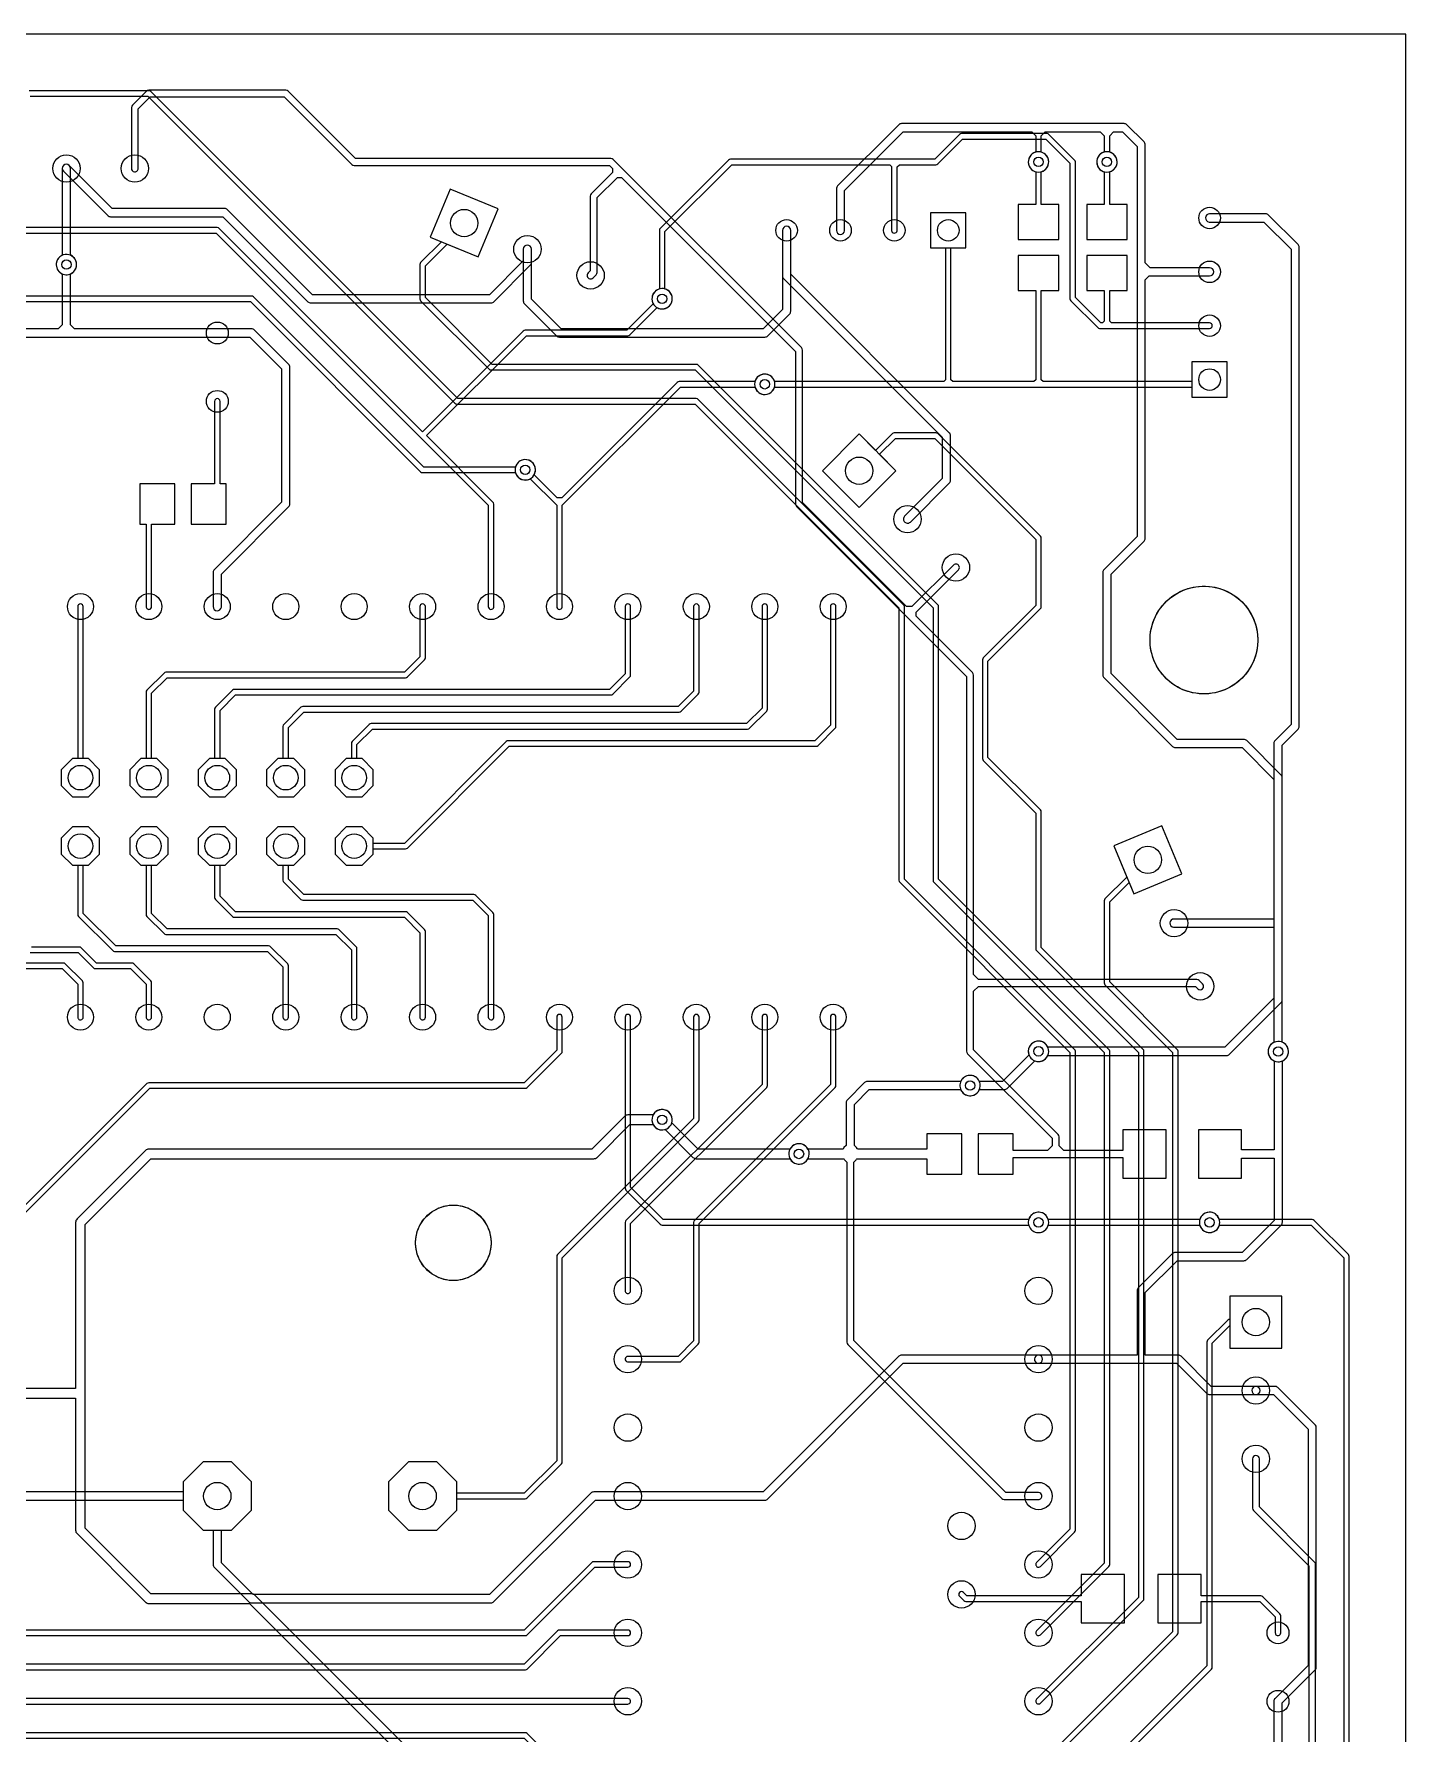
# Model space of a CAD drawing. Header units: millimetres. Extents: x 0 to 100, y 0 to 100.
# Drawn here: x 49.1 to 100, y 36.9 to 100 of the extents above; entities that cross this region are included whole.
import ezdxf

# ---------------------------------------------------------------- set-up
doc = ezdxf.new("R2010")
doc.units = ezdxf.units.MM

msp = doc.modelspace()

# ---------------------------------------------------------------- linework, layer by layer
at = {"layer": '16_copper'}
for points in [[(70.571, 95.343, 0.187824), (70.485, 95.377), (61.013, 95.377), (58.51, 97.88, 0.198912), (58.42, 97.917), (53.34, 97.917, 0.198912), (53.25, 97.88), (52.73, 97.36, 0.198912), (52.693, 97.27), (52.693, 95.01, 0.879449), (52.943, 94.978), (52.947, 95.01), (52.947, 97.217), (53.393, 97.663), (58.367, 97.663), (60.87, 95.16, 0.198912), (60.96, 95.123), (70.432, 95.123), (70.549, 95.007), (70.549, 94.858), (69.76, 94.07, 0.198912), (69.723, 93.98), (69.723, 91.204), (69.647, 91.128, 1), (69.826, 90.948), (69.94, 91.062, 0.198912), (69.977, 91.151), (69.977, 93.927), (70.728, 94.678), (70.877, 94.678), (77.343, 88.212), (77.343, 82.55, 0.198912), (77.38, 82.46), (83.693, 76.147), (83.693, 62.23, 0.198912), (83.73, 62.14), (86.868, 59.002), (86.868, 58.727), (86.688, 58.547), (85.42, 58.547), (85.42, 59.17), (84.12, 59.17), (84.12, 57.67), (85.42, 57.67), (85.42, 58.293), (89.494, 58.293), (89.494, 57.52), (91.094, 57.52), (91.094, 59.32), (89.494, 59.32), (89.494, 58.547), (87.302, 58.547), (87.122, 58.727), (87.122, 59.055, 0.198912), (87.085, 59.145), (83.947, 62.283), (83.947, 64.463), (84.127, 64.643), (92.183, 64.643), (92.272, 64.554, 1), (92.452, 64.733), (92.325, 64.86, 0.198912), (92.235, 64.897), (84.127, 64.897), (83.947, 65.077), (83.947, 76.2, 0.198912), (83.91, 76.29), (81.815, 78.385), (81.815, 78.533), (83.386, 80.104, 1), (83.206, 80.284), (81.662, 78.74), (81.661, 78.74), (81.46, 78.74), (77.597, 82.603), (77.597, 88.265, 0.198912), (77.56, 88.355), (70.575, 95.34)], [(81.274, 96.672, 0.189183), (81.172, 96.628), (78.902, 94.358, 0.198912), (78.858, 94.25), (78.858, 92.71, 0.949951), (79.162, 92.694), (79.162, 92.71), (79.162, 94.187), (81.343, 96.368), (86.115, 96.368), (86.258, 96.224), (86.258, 95.614, 0.962887), (86.434, 94.878), (86.482, 94.891, 0.737718), (86.462, 95.614), (86.462, 96.224), (86.605, 96.368), (88.655, 96.368), (88.798, 96.224), (88.798, 95.614, 0.962887), (88.974, 94.878), (89.022, 94.891, 0.737718), (89.002, 95.614), (89.002, 96.224), (89.145, 96.368), (89.472, 96.368), (90.018, 95.822), (90.018, 81.343), (88.792, 80.118, 0.198912), (88.748, 80.01), (88.748, 76.2, 0.198912), (88.792, 76.092), (91.332, 73.552, 0.198912), (91.44, 73.508), (93.917, 73.508), (95.098, 72.327), (95.098, 64.198), (93.282, 62.382), (86.706, 62.382, 0.957229), (86.001, 62.108), (86.02, 62.062, 0.637026), (86.706, 62.078), (93.345, 62.078, 0.198912), (93.453, 62.122), (95.358, 64.027, 0.198912), (95.402, 64.135), (95.402, 72.39, 0.198912), (95.358, 72.498), (94.088, 73.768, 0.198912), (93.98, 73.812), (91.503, 73.812), (89.052, 76.263), (89.052, 79.947), (90.278, 81.172, 0.198912), (90.322, 81.28), (90.322, 90.869), (90.471, 91.018), (92.71, 91.018, 1), (92.71, 91.322), (90.503, 91.322), (90.322, 91.503), (90.322, 95.885, 0.198912), (90.278, 95.993), (89.643, 96.628, 0.198912), (89.535, 96.672), (81.28, 96.672)], [(66.046, 90.018, 0.189183), (66.148, 90.062), (67.498, 91.412, 0.198912), (67.542, 91.52), (67.542, 92.01, 1), (67.238, 92.01), (67.238, 91.583), (65.977, 90.322), (59.417, 90.322), (56.261, 93.478, 0.198912), (56.154, 93.523), (51.983, 93.523), (50.388, 95.118, 1), (50.172, 94.902), (51.812, 93.263, 0.198912), (51.92, 93.218), (56.09, 93.218), (59.246, 90.062, 0.198912), (59.354, 90.018), (66.04, 90.018)], [(81.542, 81.843, 0.127645), (81.608, 81.882), (83.048, 83.322, 0.198912), (83.092, 83.43), (83.092, 85.09, 0.198912), (83.048, 85.198), (77.162, 91.083), (77.162, 92.71, 1), (76.858, 92.71), (76.858, 91.02, 0.198912), (76.902, 90.912), (82.788, 85.027), (82.788, 83.493), (81.392, 82.098), (81.373, 82.074), (81.358, 82.047), (81.35, 82.017), (81.348, 81.986), (81.352, 81.956), (81.361, 81.926), (81.377, 81.9), (81.398, 81.877), (81.423, 81.859), (81.451, 81.846), (81.481, 81.839), (81.511, 81.838)], [(75.836, 86.893, 0.962887), (76.572, 87.069), (76.559, 87.117, 0.737718), (75.836, 87.097), (73.025, 87.097, 0.198912), (72.953, 87.067), (68.665, 82.779), (68.495, 82.779), (67.639, 83.634, 0.96289), (66.995, 84.031), (66.97, 83.988, 0.737719), (67.496, 83.491), (68.478, 82.508), (68.478, 78.74, 0.921463), (68.68, 78.723), (68.682, 78.74), (68.682, 82.508), (73.067, 86.893)], [(56.21, 83.3), (55.982, 83.3), (55.982, 86.36, 1), (55.778, 86.36), (55.778, 83.3), (54.91, 83.3), (54.91, 81.8), (56.21, 81.8)], [(53.357, 78.64, 0.366248), (53.442, 78.74), (53.442, 81.8), (54.31, 81.8), (54.31, 83.3), (53.01, 83.3), (53.01, 81.8), (53.238, 81.8), (53.238, 78.74), (53.242, 78.715), (53.251, 78.692), (53.265, 78.671), (53.284, 78.655), (53.307, 78.644), (53.332, 78.639)], [(64.77, 45.194), (64.77, 45.618), (67.31, 45.618, 0.198912), (67.382, 45.648), (68.652, 46.918, 0.198912), (68.682, 46.99), (68.682, 54.568), (73.732, 59.618, 0.198912), (73.762, 59.69), (73.762, 63.5, 1), (73.558, 63.5), (73.558, 59.732), (68.508, 54.682, 0.198912), (68.478, 54.61), (68.478, 47.032), (67.268, 45.822), (64.77, 45.822), (64.77, 46.246), (64.026, 46.99), (62.974, 46.99), (62.23, 46.246), (62.23, 45.194), (62.974, 44.45), (64.026, 44.45)], [(71.137, 53.24, 0.366248), (71.222, 53.34), (71.222, 55.838), (76.272, 60.888, 0.198912), (76.302, 60.96), (76.302, 63.5, 1), (76.098, 63.5), (76.098, 61.002), (71.048, 55.952, 0.198912), (71.018, 55.88), (71.018, 53.34), (71.022, 53.315), (71.031, 53.292), (71.045, 53.271), (71.064, 53.255), (71.087, 53.244), (71.112, 53.239)], [(73.031, 50.699, 0.182645), (73.097, 50.728), (73.732, 51.363, 0.198912), (73.762, 51.435), (73.762, 55.838), (78.812, 60.888, 0.198912), (78.842, 60.96), (78.842, 63.5, 1), (78.638, 63.5), (78.638, 61.002), (73.588, 55.952, 0.198912), (73.558, 55.88), (73.558, 51.477), (72.983, 50.902), (71.12, 50.902, 0.921463), (71.103, 50.7), (71.12, 50.698), (73.025, 50.698)], [(95.427, 61.88, 1), (95.092, 62.56), (95.049, 62.536, 0.591944), (95.107, 61.874), (95.107, 58.572), (93.894, 58.572), (93.894, 59.32), (92.294, 59.32), (92.294, 57.52), (93.894, 57.52), (93.894, 58.268), (95.107, 58.268), (95.107, 55.953), (93.917, 54.762), (91.44, 54.762, 0.198912), (91.332, 54.718), (90.062, 53.448, 0.198912), (90.018, 53.34), (90.018, 50.952), (86.36, 50.952, 0.949951), (86.344, 50.648), (86.36, 50.648), (91.487, 50.648), (92.602, 49.532, 0.198912), (92.71, 49.488), (94.43, 49.488, 1), (94.43, 49.792), (92.773, 49.792), (91.658, 50.908, 0.198912), (91.55, 50.952), (90.322, 50.952), (90.322, 53.277), (91.503, 54.458), (93.98, 54.458, 0.198912), (94.088, 54.502), (95.367, 55.782, 0.198912), (95.412, 55.89), (95.412, 61.874)], [(86.388, 45.596, 0.894758), (86.36, 45.847), (85.143, 45.847), (79.502, 51.488), (79.502, 58.113), (79.592, 58.203, 0.093182), (79.618, 58.242), (82.22, 58.242), (82.22, 57.67), (83.52, 57.67), (83.52, 59.17), (82.22, 59.17), (82.22, 58.598), (79.645, 58.598, 0.111454), (79.61, 58.655), (79.527, 58.737), (79.527, 60.262), (80.073, 60.808), (83.474, 60.808, 0.957229), (84.179, 61.082), (84.16, 61.128, 0.637026), (83.474, 61.112), (80.01, 61.112, 0.198912), (79.902, 61.068), (79.267, 60.433, 0.198912), (79.223, 60.325), (79.223, 58.737), (79.14, 58.655, 0.111565), (79.105, 58.598), (77.804, 58.598, 0.984635), (77.13, 58.252), (77.155, 58.209, 0.567074), (77.804, 58.242), (79.132, 58.242, 0.093414), (79.158, 58.203), (79.248, 58.113), (79.248, 51.435, 0.198912), (79.285, 51.345), (85, 45.63, 0.198912), (85.09, 45.593), (86.36, 45.593)], [(86.434, 55.508, 0.282818), (86.724, 55.778), (92.346, 55.778, 0.962887), (93.082, 55.954), (93.069, 56.002, 0.737718), (92.346, 55.982), (86.724, 55.982), (86.719, 56.002), (86.7, 56.048), (86.675, 56.091), (86.645, 56.13), (86.61, 56.165), (86.571, 56.195), (86.528, 56.22), (86.482, 56.239), (86.434, 56.252), (86.385, 56.258), (86.335, 56.258), (86.286, 56.252), (86.238, 56.239), (86.192, 56.22), (86.149, 56.195), (86.11, 56.165), (86.075, 56.13), (86.045, 56.091), (86.02, 56.048), (86.001, 56.002), (85.988, 55.954), (85.982, 55.905), (85.982, 55.855), (85.988, 55.806), (86.001, 55.758), (86.02, 55.712), (86.045, 55.669), (86.075, 55.63), (86.11, 55.595), (86.149, 55.565), (86.192, 55.54), (86.238, 55.521), (86.286, 55.508), (86.335, 55.502), (86.385, 55.502)], [(89.548, 42.812), (87.948, 42.812), (87.948, 42.012), (83.703, 42.012), (83.574, 42.141, 1), (83.431, 41.997), (83.589, 41.838, 0.198912), (83.661, 41.808), (87.948, 41.808), (87.948, 41.009), (89.548, 41.009)], [(95.267, 40.54, 0.366248), (95.352, 40.64), (95.352, 41.275, 0.198912), (95.322, 41.347), (94.687, 41.982, 0.198912), (94.615, 42.012), (92.392, 42.012), (92.392, 42.812), (90.792, 42.812), (90.792, 41.009), (92.392, 41.009), (92.392, 41.808), (94.573, 41.808), (95.148, 41.233), (95.148, 40.64), (95.152, 40.615), (95.161, 40.592), (95.175, 40.571), (95.194, 40.555), (95.217, 40.544), (95.242, 40.539)]]:
    msp.add_lwpolyline(points, format="xyb", close=True, dxfattribs=at)
for points in [[(66.304, 93.504), (64.521, 94.243), (63.782, 92.46), (65.566, 91.721)], [(83.664, 93.364), (82.356, 93.364), (82.356, 92.056), (83.664, 92.056)], [(93.364, 87.824), (92.056, 87.824), (92.056, 86.516), (93.364, 86.516)], [(81.069, 83.786), (79.704, 85.151), (78.339, 83.786), (79.704, 82.421)], [(51.511, 72.095), (51.511, 72.685), (51.095, 73.101), (50.505, 73.101), (50.089, 72.685), (50.089, 72.095), (50.505, 71.679), (51.095, 71.679)], [(54.051, 72.095), (54.051, 72.685), (53.635, 73.101), (53.045, 73.101), (52.629, 72.685), (52.629, 72.095), (53.045, 71.679), (53.635, 71.679)], [(56.591, 72.095), (56.591, 72.685), (56.175, 73.101), (55.585, 73.101), (55.169, 72.685), (55.169, 72.095), (55.585, 71.679), (56.175, 71.679)], [(59.131, 72.095), (59.131, 72.685), (58.715, 73.101), (58.125, 73.101), (57.709, 72.685), (57.709, 72.095), (58.125, 71.679), (58.715, 71.679)], [(61.671, 72.095), (61.671, 72.685), (61.255, 73.101), (60.665, 73.101), (60.249, 72.685), (60.249, 72.095), (60.665, 71.679), (61.255, 71.679)], [(51.511, 69.555), (51.511, 70.145), (51.095, 70.561), (50.505, 70.561), (50.089, 70.145), (50.089, 69.555), (50.505, 69.139), (51.095, 69.139)], [(54.051, 69.555), (54.051, 70.145), (53.635, 70.561), (53.045, 70.561), (52.629, 70.145), (52.629, 69.555), (53.045, 69.139), (53.635, 69.139)], [(56.591, 69.555), (56.591, 70.145), (56.175, 70.561), (55.585, 70.561), (55.169, 70.145), (55.169, 69.555), (55.585, 69.139), (56.175, 69.139)], [(59.131, 69.555), (59.131, 70.145), (58.715, 70.561), (58.125, 70.561), (57.709, 70.145), (57.709, 69.555), (58.125, 69.139), (58.715, 69.139)], [(61.671, 69.555), (61.671, 70.145), (61.255, 70.561), (60.665, 70.561), (60.249, 70.145), (60.249, 69.555), (60.665, 69.139), (61.255, 69.139)], [(91.679, 68.814), (90.94, 70.598), (89.157, 69.859), (89.896, 68.076)], [(95.395, 53.145), (93.465, 53.145), (93.465, 51.215), (95.395, 51.215)], [(57.15, 45.194), (57.15, 46.246), (56.406, 46.99), (55.354, 46.99), (54.61, 46.246), (54.61, 45.194), (55.354, 44.45), (56.406, 44.45)]]:
    msp.add_lwpolyline(points, close=True, dxfattribs=at)
for points in [[(41.91, 92.608), (55.838, 92.608), (65.938, 82.508), (65.938, 78.74, 0.921463), (66.14, 78.723), (66.142, 78.74), (66.142, 82.55, 0.198912), (66.112, 82.622), (63.644, 85.09), (67.352, 88.798), (71.12, 88.798, 0.198912), (71.192, 88.828), (72.204, 89.841, 0.96289), (72.601, 90.485), (72.558, 90.51, 0.737719), (72.061, 89.984), (71.078, 89.002), (67.31, 89.002, 0.198912), (67.238, 88.972), (63.5, 85.234), (55.952, 92.782, 0.198912), (55.88, 92.812), (41.952, 92.812)], [(38.1, 88.748), (57.087, 88.748), (58.268, 87.567), (58.268, 82.613), (55.772, 80.118, 0.198912), (55.728, 80.01), (55.728, 78.74, 0.949951), (56.032, 78.724), (56.032, 78.74), (56.032, 79.947), (58.528, 82.442, 0.198912), (58.572, 82.55), (58.572, 87.63, 0.198912), (58.528, 87.738), (57.258, 89.008, 0.198912), (57.15, 89.052), (50.585, 89.052), (50.432, 89.205), (50.432, 91.094, 0.957229), (50.158, 91.799), (50.112, 91.78, 0.637026), (50.128, 91.094), (50.128, 89.205), (49.975, 89.052), (38.252, 89.052)], [(41.377, 48.853), (53.382, 60.858), (67.31, 60.858, 0.198912), (67.382, 60.888), (68.652, 62.158, 0.198912), (68.682, 62.23), (68.682, 63.5, 1), (68.478, 63.5), (68.478, 62.272), (67.268, 61.062), (53.34, 61.062, 0.198912), (53.268, 61.032), (41.203, 48.967, 0.198912)], [(63.626, 35.686), (57.276, 42.036, 0.198912), (57.15, 42.088), (53.414, 42.088), (50.978, 44.524), (50.978, 55.806), (53.414, 58.242), (69.85, 58.242, 0.198912), (69.976, 58.294), (71.194, 59.512), (72.056, 59.512, 0.984635), (72.73, 59.858), (72.705, 59.901, 0.567074), (72.056, 59.868), (71.12, 59.868, 0.198912), (70.994, 59.816), (69.776, 58.598), (53.34, 58.598, 0.198912), (53.214, 58.546), (50.674, 56.006, 0.198912), (50.622, 55.88), (50.622, 49.708), (48.594, 49.708, 0.984635)], [(48.594, 49.352), (50.622, 49.352), (50.622, 44.45, 0.198912), (50.674, 44.324), (53.214, 41.784, 0.198912), (53.34, 41.732), (57.076, 41.732), (63.322, 35.486)], [(96.647, 29.21), (96.647, 43.18, 0.198912), (96.61, 43.27), (94.557, 45.323), (94.557, 47.1, 1), (94.303, 47.1), (94.303, 45.27, 0.198912), (94.34, 45.18), (96.393, 43.127), (96.393, 29.263)]]:
    msp.add_lwpolyline(points, format="xyb", dxfattribs=at)
at = {"layer": '1_copper'}
for points in [[(48.937, 97.688), (53.298, 97.688), (64.698, 86.288, 0.198912), (64.77, 86.258), (73.618, 86.258), (81.178, 78.698), (81.178, 68.58, 0.198912), (81.208, 68.508), (87.528, 62.188), (87.528, 44.492), (86.288, 43.252), (86.273, 43.232), (86.263, 43.209), (86.258, 43.184), (86.261, 43.159), (86.269, 43.135), (86.283, 43.114), (86.301, 43.097), (86.323, 43.085), (86.348, 43.079), (86.373, 43.079, 0.166453), (86.432, 43.108), (87.702, 44.378, 0.198912), (87.732, 44.45), (87.732, 62.23, 0.198912), (87.702, 62.302), (81.382, 68.622), (81.382, 78.74, 0.198912), (81.352, 78.812), (73.732, 86.432, 0.198912), (73.66, 86.462), (64.812, 86.462), (53.412, 97.862, 0.198912), (53.34, 97.892), (48.895, 97.892, 0.198912)], [(43.18, 90.068), (57.108, 90.068), (63.428, 83.748, 0.198912), (63.5, 83.718), (66.946, 83.718, 0.962887), (67.682, 83.894), (67.669, 83.942, 0.737718), (66.946, 83.922), (63.542, 83.922), (57.222, 90.242, 0.198912), (57.15, 90.272), (43.222, 90.272)], [(86.432, 35.488), (91.512, 40.568, 0.198912), (91.542, 40.64), (91.542, 62.23, 0.198912), (91.512, 62.302), (89.002, 64.812), (89.002, 67.777), (89.721, 68.496), (89.896, 68.076), (91.679, 68.814), (90.94, 70.598), (89.157, 69.859), (89.637, 68.7), (88.828, 67.891, 0.198912), (88.798, 67.819), (88.798, 64.77, 0.198912), (88.828, 64.698), (91.338, 62.188), (91.338, 40.682), (86.288, 35.632)], [(48.937, 65.897), (50.716, 65.897), (51.28, 65.333, 0.198912), (51.352, 65.303), (52.663, 65.303), (53.238, 64.728), (53.238, 63.5), (53.242, 63.475), (53.251, 63.452), (53.265, 63.431), (53.284, 63.415), (53.307, 63.404), (53.332, 63.399), (53.357, 63.4, 0.366248), (53.442, 63.5), (53.442, 64.77, 0.198912), (53.412, 64.842), (52.777, 65.477, 0.198912), (52.705, 65.507), (51.394, 65.507), (50.83, 66.07, 0.198912), (50.758, 66.1), (48.979, 66.1)], [(46.355, 65.303), (50.123, 65.303), (50.698, 64.728), (50.698, 63.5), (50.702, 63.475), (50.711, 63.452), (50.725, 63.431), (50.744, 63.415), (50.767, 63.404), (50.792, 63.399), (50.817, 63.4, 0.366248), (50.902, 63.5), (50.902, 64.77, 0.198912), (50.872, 64.842), (50.237, 65.477, 0.198912), (50.165, 65.507), (46.397, 65.507)], [(97.892, 19.05), (97.892, 54.61, 0.198912), (97.862, 54.682), (96.592, 55.952, 0.198912), (96.52, 55.982), (93.074, 55.982, 0.962887), (92.338, 55.806), (92.351, 55.758, 0.737718), (93.074, 55.778), (96.478, 55.778), (97.688, 54.568), (97.688, 19.092)], [(86.432, 32.948), (92.782, 39.298, 0.198912), (92.812, 39.37), (92.812, 51.393), (93.465, 52.046), (93.465, 51.215), (95.395, 51.215), (95.395, 53.145), (93.465, 53.145), (93.465, 52.282, 0.224028), (93.383, 52.252), (92.638, 51.507, 0.198912), (92.608, 51.435), (92.608, 39.412), (86.288, 33.092)], [(30.48, 45.568), (54.61, 45.568), (54.61, 45.194), (55.354, 44.45), (55.728, 44.45), (55.728, 43.18, 0.198912), (55.772, 43.072), (57.042, 41.802, 0.198912), (57.15, 41.758), (66.04, 41.758, 0.198912), (66.148, 41.802), (69.913, 45.568), (76.2, 45.568), (76.206, 45.568, 0.189183), (76.308, 45.612), (81.343, 50.648), (86.36, 50.648, 1), (86.36, 50.952), (81.28, 50.952, 0.198912), (81.172, 50.908), (76.137, 45.872), (69.85, 45.872, 0.198912), (69.742, 45.828), (65.977, 42.062), (57.213, 42.062), (56.032, 43.243), (56.032, 44.45), (56.406, 44.45), (57.15, 45.194), (57.15, 46.246), (56.406, 46.99), (55.354, 46.99), (54.61, 46.246), (54.61, 45.872), (30.543, 45.872)], [(95.402, 33.02), (95.402, 38.037), (96.628, 39.262, 0.198912), (96.672, 39.37), (96.672, 48.26, 0.198912), (96.628, 48.368), (95.248, 49.748, 0.198912), (95.14, 49.792), (94.43, 49.792, 0.949951), (94.414, 49.488), (94.43, 49.488), (95.077, 49.488), (96.368, 48.197), (96.368, 39.433), (95.142, 38.208, 0.198912), (95.098, 38.1), (95.098, 33.083)], [(31.75, 40.538), (67.31, 40.538), (67.316, 40.539, 0.182645), (67.382, 40.568), (69.892, 43.078), (71.12, 43.078, 1), (71.12, 43.282), (69.85, 43.282, 0.198912), (69.778, 43.252), (67.268, 40.742), (31.792, 40.742)], [(31.75, 39.268), (67.31, 39.268), (67.316, 39.269, 0.182645), (67.382, 39.298), (68.622, 40.538), (71.12, 40.538, 1), (71.12, 40.742), (68.58, 40.742, 0.198912), (68.508, 40.712), (67.268, 39.472), (31.792, 39.472)], [(31.75, 37.998), (71.12, 37.998), (71.145, 38.002, 0.883022), (71.12, 38.202), (31.792, 38.202)]]:
    msp.add_lwpolyline(points, format="xyb", dxfattribs=at)
for points in [[(74.924, 95.351, 0.182645), (74.858, 95.322), (72.318, 92.782, 0.198912), (72.288, 92.71), (72.288, 90.534, 0.962887), (72.464, 89.798), (72.512, 89.811, 0.737718), (72.492, 90.534), (72.492, 92.668), (74.972, 95.148), (80.841, 95.148), (80.908, 95.081), (80.908, 92.71, 0.921463), (81.11, 92.693), (81.112, 92.71), (81.112, 95.065), (81.195, 95.148), (82.55, 95.148, 0.198912), (82.622, 95.178), (83.545, 96.101), (86.635, 96.101), (87.528, 95.208), (87.528, 90.17, 0.198912), (87.558, 90.098), (88.558, 89.098, 0.198912), (88.63, 89.068), (92.71, 89.068, 1), (92.71, 89.272), (89.069, 89.272), (89.002, 89.339), (89.002, 90.475), (89.65, 90.475), (89.65, 91.775), (88.15, 91.775), (88.15, 90.475), (88.798, 90.475), (88.798, 89.339), (88.731, 89.272), (88.672, 89.272), (87.732, 90.212), (87.732, 95.25, 0.198912), (87.702, 95.322), (86.749, 96.274, 0.198912), (86.678, 96.304), (83.502, 96.304, 0.198912), (83.431, 96.274), (82.508, 95.352), (74.93, 95.352)], [(87.11, 93.675), (86.462, 93.675), (86.462, 94.886, 0.962887), (86.286, 95.622), (86.238, 95.609, 0.737718), (86.258, 94.886), (86.258, 93.675), (85.61, 93.675), (85.61, 92.375), (87.11, 92.375)], [(89.65, 93.675), (89.002, 93.675), (89.002, 94.886, 0.962887), (88.826, 95.622), (88.778, 95.609, 0.737718), (88.798, 94.886), (88.798, 93.675), (88.15, 93.675), (88.15, 92.375), (89.65, 92.375)], [(50.354, 91.068, 0.733182), (50.432, 91.786), (50.432, 95.01, 1), (50.128, 95.01), (50.128, 91.786), (50.112, 91.78), (50.069, 91.755), (50.03, 91.725), (49.995, 91.69), (49.965, 91.651), (49.94, 91.608), (49.921, 91.562), (49.908, 91.514), (49.902, 91.465), (49.902, 91.415), (49.908, 91.366), (49.921, 91.318), (49.94, 91.272), (49.965, 91.229), (49.995, 91.19), (50.03, 91.155), (50.069, 91.125), (50.112, 91.1), (50.158, 91.081), (50.206, 91.068), (50.255, 91.062), (50.305, 91.062)], [(86.373, 40.539, 0.166453), (86.432, 40.568), (88.972, 43.108, 0.198912), (89.002, 43.18), (89.002, 62.23, 0.198912), (88.972, 62.302), (82.652, 68.622), (82.652, 78.74, 0.198912), (82.622, 78.812), (73.732, 87.702, 0.198912), (73.66, 87.732), (66.082, 87.732), (63.602, 90.212), (63.602, 91.397), (64.406, 92.201), (65.566, 91.721), (66.304, 93.504), (64.521, 94.243), (63.782, 92.46), (64.203, 92.285), (63.428, 91.511, 0.198912), (63.398, 91.439), (63.398, 90.17, 0.198912), (63.428, 90.098), (65.968, 87.558, 0.198912), (66.04, 87.528), (73.618, 87.528), (82.448, 78.698), (82.448, 68.58, 0.198912), (82.478, 68.508), (88.798, 62.188), (88.798, 43.222), (86.288, 40.712), (86.273, 40.692), (86.263, 40.669), (86.258, 40.644), (86.261, 40.619), (86.269, 40.595), (86.283, 40.574), (86.301, 40.557), (86.323, 40.545), (86.348, 40.539)], [(76.206, 88.748, 0.189183), (76.308, 88.792), (77.118, 89.602, 0.198912), (77.162, 89.71), (77.162, 92.71, 1), (76.858, 92.71), (76.858, 89.773), (76.137, 89.052), (68.643, 89.052), (67.542, 90.153), (67.542, 92.01, 1), (67.238, 92.01), (67.238, 90.09, 0.198912), (67.282, 89.982), (68.472, 88.792, 0.198912), (68.58, 88.748), (76.2, 88.748)], [(92.056, 86.516), (93.364, 86.516), (93.364, 87.824), (92.056, 87.824), (92.056, 87.097), (86.529, 87.097), (86.462, 87.164), (86.462, 90.475), (87.11, 90.475), (87.11, 91.775), (85.61, 91.775), (85.61, 90.475), (86.258, 90.475), (86.258, 87.164), (86.191, 87.097), (83.179, 87.097), (83.112, 87.164), (83.112, 92.056), (83.664, 92.056), (83.664, 93.364), (82.356, 93.364), (82.356, 92.056), (82.908, 92.056), (82.908, 87.164), (82.841, 87.097), (76.564, 87.097, 0.962887), (75.828, 86.921), (75.841, 86.873, 0.737718), (76.564, 86.893), (92.056, 86.893)], [(95.993, 74.187, 0.198912), (96.037, 74.295), (96.037, 92.075, 0.198912), (95.993, 92.183), (94.898, 93.278, 0.198912), (94.79, 93.322), (92.71, 93.322, 0.949951), (92.694, 93.018), (92.71, 93.018), (94.727, 93.018), (95.733, 92.012), (95.733, 74.358), (95.142, 73.768, 0.198912), (95.098, 73.66), (95.098, 67.142), (91.39, 67.142, 0.949951), (91.374, 66.838), (91.39, 66.838), (95.098, 66.838), (95.098, 62.563, 0.944169), (95.381, 61.862), (95.427, 61.88, 0.646723), (95.402, 62.571), (95.402, 73.597)], [(86.373, 37.999, 0.166453), (86.432, 38.028), (90.242, 41.838, 0.198912), (90.272, 41.91), (90.272, 62.23, 0.198912), (90.242, 62.302), (86.462, 66.082), (86.462, 71.12, 0.198912), (86.432, 71.192), (84.484, 73.14), (84.484, 76.72), (86.432, 78.668, 0.198912), (86.462, 78.74), (86.462, 81.28, 0.198912), (86.432, 81.352), (82.622, 85.162, 0.198912), (82.55, 85.192), (81.008, 85.192, 0.198912), (80.936, 85.162), (80.315, 84.54), (79.704, 85.151), (78.339, 83.786), (79.704, 82.421), (81.069, 83.786), (80.458, 84.397), (81.05, 84.988), (82.508, 84.988), (86.258, 81.238), (86.258, 78.782), (84.311, 76.834, 0.198912), (84.281, 76.762), (84.281, 73.098, 0.198912), (84.311, 73.026), (86.258, 71.078), (86.258, 66.04, 0.198912), (86.288, 65.968), (90.068, 62.188), (90.068, 41.952), (86.288, 38.172), (86.273, 38.152), (86.263, 38.129), (86.258, 38.104), (86.261, 38.079), (86.269, 38.055), (86.283, 38.034), (86.301, 38.017), (86.323, 38.005), (86.348, 37.999)], [(51.511, 72.095), (51.511, 72.685), (51.095, 73.101), (50.902, 73.101), (50.902, 78.74, 1), (50.698, 78.74), (50.698, 73.101), (50.505, 73.101), (50.089, 72.685), (50.089, 72.095), (50.505, 71.679), (51.095, 71.679)], [(54.051, 72.095), (54.051, 72.685), (53.635, 73.101), (53.442, 73.101), (53.442, 75.523), (54.017, 76.098), (62.865, 76.098, 0.198912), (62.937, 76.128), (63.572, 76.763, 0.198912), (63.602, 76.835), (63.602, 78.74, 1), (63.398, 78.74), (63.398, 76.877), (62.823, 76.302), (53.975, 76.302, 0.198912), (53.903, 76.272), (53.268, 75.637, 0.198912), (53.238, 75.565), (53.238, 73.101), (53.045, 73.101), (52.629, 72.685), (52.629, 72.095), (53.045, 71.679), (53.635, 71.679)], [(56.591, 72.095), (56.591, 72.685), (56.175, 73.101), (55.982, 73.101), (55.982, 74.888), (56.557, 75.463), (70.485, 75.463, 0.198912), (70.557, 75.493), (71.192, 76.128, 0.198912), (71.222, 76.2), (71.222, 78.74, 1), (71.018, 78.74), (71.018, 76.242), (70.443, 75.667), (56.515, 75.667, 0.198912), (56.443, 75.637), (55.808, 75.002, 0.198912), (55.778, 74.93), (55.778, 73.101), (55.585, 73.101), (55.169, 72.685), (55.169, 72.095), (55.585, 71.679), (56.175, 71.679)], [(59.131, 72.095), (59.131, 72.685), (58.715, 73.101), (58.522, 73.101), (58.522, 74.253), (59.097, 74.828), (73.025, 74.828, 0.198912), (73.097, 74.858), (73.732, 75.493, 0.198912), (73.762, 75.565), (73.762, 78.74, 1), (73.558, 78.74), (73.558, 75.607), (72.983, 75.032), (59.055, 75.032, 0.198912), (58.983, 75.002), (58.348, 74.367, 0.198912), (58.318, 74.295), (58.318, 73.101), (58.125, 73.101), (57.709, 72.685), (57.709, 72.095), (58.125, 71.679), (58.715, 71.679)], [(61.671, 69.555), (61.671, 69.748), (62.865, 69.748, 0.198912), (62.937, 69.778), (66.717, 73.558), (78.105, 73.558, 0.198912), (78.177, 73.588), (78.812, 74.223, 0.198912), (78.842, 74.295), (78.842, 78.74, 1), (78.638, 78.74), (78.638, 74.337), (78.063, 73.762), (66.675, 73.762, 0.198912), (66.603, 73.732), (62.823, 69.952), (61.671, 69.952), (61.671, 70.145), (61.255, 70.561), (60.665, 70.561), (60.249, 70.145), (60.249, 69.555), (60.665, 69.139), (61.255, 69.139)], [(61.671, 72.095), (61.671, 72.685), (61.255, 73.101), (61.062, 73.101), (61.062, 73.618), (61.637, 74.193), (75.565, 74.193, 0.198912), (75.637, 74.223), (76.272, 74.858, 0.198912), (76.302, 74.93), (76.302, 78.74, 1), (76.098, 78.74), (76.098, 74.972), (75.523, 74.397), (61.595, 74.397, 0.198912), (61.523, 74.367), (60.888, 73.732, 0.198912), (60.858, 73.66), (60.858, 73.101), (60.665, 73.101), (60.249, 72.685), (60.249, 72.095), (60.665, 71.679), (61.255, 71.679)], [(58.437, 63.4, 0.366248), (58.522, 63.5), (58.522, 65.405, 0.198912), (58.492, 65.477), (57.857, 66.112, 0.198912), (57.785, 66.142), (52.112, 66.142), (50.902, 67.352), (50.902, 69.139), (51.095, 69.139), (51.511, 69.555), (51.511, 70.145), (51.095, 70.561), (50.505, 70.561), (50.089, 70.145), (50.089, 69.555), (50.505, 69.139), (50.698, 69.139), (50.698, 67.31, 0.198912), (50.728, 67.238), (51.998, 65.968, 0.198912), (52.07, 65.938), (57.743, 65.938), (58.318, 65.363), (58.318, 63.5), (58.322, 63.475), (58.331, 63.452), (58.345, 63.431), (58.364, 63.415), (58.387, 63.404), (58.412, 63.399)], [(60.977, 63.4, 0.366248), (61.062, 63.5), (61.062, 66.04, 0.198912), (61.032, 66.112), (60.397, 66.747, 0.198912), (60.325, 66.777), (54.017, 66.777), (53.442, 67.352), (53.442, 69.139), (53.635, 69.139), (54.051, 69.555), (54.051, 70.145), (53.635, 70.561), (53.045, 70.561), (52.629, 70.145), (52.629, 69.555), (53.045, 69.139), (53.238, 69.139), (53.238, 67.31, 0.198912), (53.268, 67.238), (53.903, 66.603, 0.198912), (53.975, 66.573), (60.283, 66.573), (60.858, 65.998), (60.858, 63.5), (60.862, 63.475), (60.871, 63.452), (60.885, 63.431), (60.904, 63.415), (60.927, 63.404), (60.952, 63.399)], [(63.517, 63.4, 0.366248), (63.602, 63.5), (63.602, 66.675, 0.198912), (63.572, 66.747), (62.937, 67.382, 0.198912), (62.865, 67.412), (56.557, 67.412), (55.982, 67.987), (55.982, 69.139), (56.175, 69.139), (56.591, 69.555), (56.591, 70.145), (56.175, 70.561), (55.585, 70.561), (55.169, 70.145), (55.169, 69.555), (55.585, 69.139), (55.778, 69.139), (55.778, 67.945, 0.198912), (55.808, 67.873), (56.443, 67.238, 0.198912), (56.515, 67.208), (62.823, 67.208), (63.398, 66.633), (63.398, 63.5), (63.402, 63.475), (63.411, 63.452), (63.425, 63.431), (63.444, 63.415), (63.467, 63.404), (63.492, 63.399)], [(58.522, 68.622), (58.522, 69.139), (58.715, 69.139), (59.131, 69.555), (59.131, 70.145), (58.715, 70.561), (58.125, 70.561), (57.709, 70.145), (57.709, 69.555), (58.125, 69.139), (58.318, 69.139), (58.318, 68.58, 0.198912), (58.348, 68.508), (58.983, 67.873, 0.198912), (59.055, 67.843), (65.363, 67.843), (65.938, 67.268), (65.938, 63.5, 0.921463), (66.14, 63.483), (66.142, 63.5), (66.142, 67.31, 0.198912), (66.112, 67.382), (65.477, 68.017, 0.198912), (65.405, 68.047), (59.097, 68.047)], [(86.434, 55.508, 1), (86.286, 56.252), (86.238, 56.239, 0.247787), (85.996, 55.982), (72.432, 55.982), (71.222, 57.192), (71.222, 63.5, 1), (71.018, 63.5), (71.018, 57.15, 0.198912), (71.048, 57.078), (72.318, 55.808, 0.198912), (72.39, 55.778), (85.996, 55.778), (86.001, 55.758), (86.02, 55.712), (86.045, 55.669), (86.075, 55.63), (86.11, 55.595), (86.149, 55.565), (86.192, 55.54), (86.238, 55.521), (86.286, 55.508), (86.335, 55.502), (86.385, 55.502)], [(83.894, 60.588, 0.244665), (84.166, 60.808), (85.09, 60.808, 0.198912), (85.198, 60.852), (86.223, 61.877, 0.957233), (86.528, 62.57), (86.482, 62.589, 0.637025), (86.007, 62.093), (85.027, 61.112), (84.166, 61.112), (84.16, 61.128), (84.135, 61.171), (84.105, 61.21), (84.07, 61.245), (84.031, 61.275), (83.988, 61.3), (83.942, 61.319), (83.894, 61.332), (83.845, 61.338), (83.795, 61.338), (83.746, 61.332), (83.698, 61.319), (83.652, 61.3), (83.609, 61.275), (83.57, 61.245), (83.535, 61.21), (83.505, 61.171), (83.48, 61.128), (83.461, 61.082), (83.448, 61.034), (83.442, 60.985), (83.442, 60.935), (83.448, 60.886), (83.461, 60.838), (83.48, 60.792), (83.505, 60.749), (83.535, 60.71), (83.57, 60.675), (83.609, 60.645), (83.652, 60.62), (83.698, 60.601), (83.746, 60.588), (83.795, 60.582), (83.845, 60.582)], [(77.544, 58.048, 1), (77.396, 58.792), (77.348, 58.779, 0.190878), (77.136, 58.598), (73.734, 58.598), (72.752, 59.58, 0.984636), (72.031, 59.812), (72.018, 59.764, 0.567073), (72.5, 59.328), (73.534, 58.294, 0.198912), (73.66, 58.242), (77.136, 58.242), (77.155, 58.209), (77.185, 58.17), (77.22, 58.135), (77.259, 58.105), (77.302, 58.08), (77.348, 58.061), (77.396, 58.048), (77.445, 58.042), (77.495, 58.042)], [(71.145, 35.462, 0.883022), (71.12, 35.662), (68.622, 35.662), (67.382, 36.902, 0.198912), (67.31, 36.932), (31.792, 36.932), (21.027, 47.697, 0.198912), (20.955, 47.727), (5.605, 47.727), (5.605, 48.815), (3.675, 48.815), (3.675, 46.885), (5.605, 46.885), (5.605, 47.523), (20.913, 47.523), (31.678, 36.758, 0.198912), (31.75, 36.728), (67.268, 36.728), (68.508, 35.488, 0.198912), (68.58, 35.458), (71.12, 35.458)]]:
    msp.add_lwpolyline(points, format="xyb", close=True, dxfattribs=at)
msp.add_lwpolyline([(64.77, 45.194), (64.77, 46.246), (64.026, 46.99), (62.974, 46.99), (62.23, 46.246), (62.23, 45.194), (62.974, 44.45), (64.026, 44.45)], close=True, dxfattribs=at)
at = {"layer": 'drills_NPTH'}
for centre, radius in [((92.5, 77.5), 2), ((64.641, 55.12), 1.4)]:
    msp.add_circle(centre, radius, dxfattribs=at)
at = {"layer": 'drills_PTH'}
for centre, radius in [((50.28, 95.01), 0.508), ((52.82, 95.01), 0.508), ((65.043, 92.982), 0.508), ((92.71, 93.17), 0.4), ((77.01, 92.71), 0.4), ((79.01, 92.71), 0.4), ((81.01, 92.71), 0.4), ((83.01, 92.71), 0.4), ((67.39, 92.01), 0.508), ((69.737, 91.038), 0.508), ((92.71, 91.17), 0.4), ((55.88, 88.9), 0.406), ((92.71, 89.17), 0.4), ((92.71, 87.17), 0.4), ((55.88, 86.36), 0.406), ((79.704, 83.786), 0.508), ((81.5, 81.99), 0.508), ((83.296, 80.194), 0.508), ((50.8, 78.74), 0.483), ((53.34, 78.74), 0.483), ((55.88, 78.74), 0.483), ((58.42, 78.74), 0.483), ((60.96, 78.74), 0.483), ((63.5, 78.74), 0.483), ((66.04, 78.74), 0.483), ((68.58, 78.74), 0.483), ((71.12, 78.74), 0.483), ((73.66, 78.74), 0.483), ((76.2, 78.74), 0.483), ((78.74, 78.74), 0.483), ((50.8, 72.39), 0.457), ((53.34, 72.39), 0.457), ((55.88, 72.39), 0.457), ((58.42, 72.39), 0.457), ((60.96, 72.39), 0.457), ((50.8, 69.85), 0.457), ((53.34, 69.85), 0.457), ((55.88, 69.85), 0.457), ((58.42, 69.85), 0.457), ((60.96, 69.85), 0.457), ((90.418, 69.337), 0.508), ((91.39, 66.99), 0.508), ((92.362, 64.643), 0.508), ((50.8, 63.5), 0.483), ((53.34, 63.5), 0.483), ((55.88, 63.5), 0.483), ((58.42, 63.5), 0.483), ((60.96, 63.5), 0.483), ((63.5, 63.5), 0.483), ((66.04, 63.5), 0.483), ((68.58, 63.5), 0.483), ((71.12, 63.5), 0.483), ((73.66, 63.5), 0.483), ((76.2, 63.5), 0.483), ((78.74, 63.5), 0.483), ((71.12, 53.34), 0.508), ((86.36, 53.34), 0.508), ((94.43, 52.18), 0.508), ((71.12, 50.8), 0.508), ((86.36, 50.8), 0.508), ((94.43, 49.64), 0.508), ((71.12, 48.26), 0.508), ((86.36, 48.26), 0.508), ((94.43, 47.1), 0.508), ((55.88, 45.72), 0.508), ((63.5, 45.72), 0.508), ((71.12, 45.72), 0.508), ((86.36, 45.72), 0.508), ((83.502, 44.609), 0.508), ((71.12, 43.18), 0.508), ((86.36, 43.18), 0.508), ((83.502, 42.069), 0.508), ((71.12, 40.64), 0.508), ((86.36, 40.64), 0.508), ((95.25, 40.64), 0.406), ((71.12, 38.1), 0.508), ((86.36, 38.1), 0.508), ((95.25, 38.1), 0.406)]:
    msp.add_circle(centre, radius, dxfattribs=at)
at = {"layer": 'drills_via_1_16'}
for centre in [(86.36, 95.25), (88.9, 95.25), (50.28, 91.44), (72.39, 90.17), (76.2, 86.995), (67.31, 83.82), (86.36, 62.23), (95.26, 62.22), (83.82, 60.96), (72.39, 59.69), (77.47, 58.42), (86.36, 55.88), (92.71, 55.88)]:
    msp.add_circle(centre, 0.175, dxfattribs=at)
at = {"layer": 'holes'}
for points in [[(94.5, 77.44), (94.493, 77.319), (94.478, 77.199), (94.456, 77.08), (94.427, 76.963), (94.391, 76.847), (94.349, 76.734), (94.299, 76.624), (94.243, 76.517), (94.18, 76.414), (94.112, 76.314), (94.037, 76.219), (93.957, 76.129), (93.871, 76.043), (93.781, 75.963), (93.686, 75.888), (93.586, 75.82), (93.483, 75.757), (93.376, 75.701), (93.266, 75.651), (93.153, 75.609), (93.037, 75.573), (92.92, 75.544), (92.801, 75.522), (92.681, 75.507), (92.56, 75.5), (92.44, 75.5), (92.319, 75.507), (92.199, 75.522), (92.08, 75.544), (91.963, 75.573), (91.847, 75.609), (91.734, 75.651), (91.624, 75.701), (91.517, 75.757), (91.414, 75.82), (91.314, 75.888), (91.219, 75.963), (91.129, 76.043), (91.043, 76.129), (90.963, 76.219), (90.888, 76.314), (90.82, 76.414), (90.757, 76.517), (90.701, 76.624), (90.651, 76.734), (90.609, 76.847), (90.573, 76.963), (90.544, 77.08), (90.522, 77.199), (90.507, 77.319), (90.5, 77.44), (90.5, 77.56), (90.507, 77.681), (90.522, 77.801), (90.544, 77.92), (90.573, 78.037), (90.609, 78.153), (90.651, 78.266), (90.701, 78.376), (90.757, 78.483), (90.82, 78.586), (90.888, 78.686), (90.963, 78.781), (91.043, 78.871), (91.129, 78.957), (91.219, 79.037), (91.314, 79.112), (91.414, 79.18), (91.517, 79.243), (91.624, 79.299), (91.734, 79.349), (91.847, 79.391), (91.963, 79.427), (92.08, 79.456), (92.199, 79.478), (92.319, 79.493), (92.44, 79.5), (92.56, 79.5), (92.681, 79.493), (92.801, 79.478), (92.92, 79.456), (93.037, 79.427), (93.153, 79.391), (93.266, 79.349), (93.376, 79.299), (93.483, 79.243), (93.586, 79.18), (93.686, 79.112), (93.781, 79.037), (93.871, 78.957), (93.957, 78.871), (94.037, 78.781), (94.112, 78.686), (94.18, 78.586), (94.243, 78.483), (94.299, 78.376), (94.349, 78.266), (94.391, 78.153), (94.427, 78.037), (94.456, 77.92), (94.478, 77.801), (94.493, 77.681), (94.5, 77.56), (94.5, 77.44)], [(66.041, 55.07), (66.034, 54.97), (66.019, 54.871), (65.998, 54.774), (65.97, 54.678), (65.935, 54.584), (65.894, 54.493), (65.846, 54.405), (65.792, 54.321), (65.732, 54.241), (65.666, 54.166), (65.595, 54.095), (65.52, 54.029), (65.44, 53.969), (65.356, 53.915), (65.268, 53.867), (65.177, 53.826), (65.083, 53.791), (64.987, 53.763), (64.89, 53.742), (64.791, 53.727), (64.691, 53.72), (64.591, 53.72), (64.491, 53.727), (64.392, 53.742), (64.294, 53.763), (64.198, 53.791), (64.105, 53.826), (64.014, 53.867), (63.926, 53.915), (63.842, 53.969), (63.762, 54.029), (63.686, 54.095), (63.615, 54.166), (63.55, 54.241), (63.49, 54.321), (63.436, 54.405), (63.388, 54.493), (63.347, 54.584), (63.312, 54.678), (63.283, 54.774), (63.262, 54.871), (63.248, 54.97), (63.241, 55.07), (63.241, 55.17), (63.248, 55.27), (63.262, 55.369), (63.283, 55.467), (63.312, 55.563), (63.347, 55.656), (63.388, 55.747), (63.436, 55.835), (63.49, 55.919), (63.55, 55.999), (63.615, 56.075), (63.686, 56.146), (63.762, 56.211), (63.842, 56.271), (63.926, 56.325), (64.014, 56.373), (64.105, 56.414), (64.198, 56.449), (64.294, 56.478), (64.392, 56.499), (64.491, 56.513), (64.591, 56.52), (64.691, 56.52), (64.791, 56.513), (64.89, 56.499), (64.987, 56.478), (65.083, 56.449), (65.177, 56.414), (65.268, 56.373), (65.356, 56.325), (65.44, 56.271), (65.52, 56.211), (65.595, 56.146), (65.666, 56.075), (65.732, 55.999), (65.792, 55.919), (65.846, 55.835), (65.894, 55.747), (65.935, 55.656), (65.97, 55.563), (65.998, 55.467), (66.019, 55.369), (66.034, 55.27), (66.041, 55.17), (66.041, 55.07)]]:
    msp.add_lwpolyline(points, close=True, dxfattribs=at)
at = {"layer": 'outline'}
msp.add_lwpolyline([(0, 0), (100, 0), (100, 100), (0, 100), (0, 0)], close=True, dxfattribs=at)

doc.saveas('drawing.dxf')
